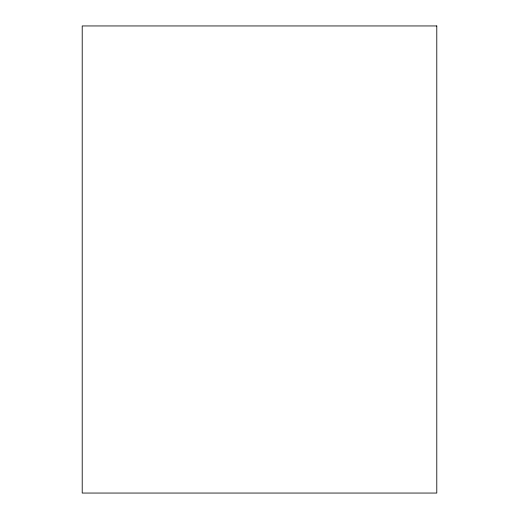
<?xml version="1.0" encoding="UTF-8"?>
<svg xmlns="http://www.w3.org/2000/svg" width="519" height="519" viewBox="0 0 519 519"><rect width="100%" height="100%" fill="white"/><g stroke="black" fill="none" stroke-linecap="round" stroke-linejoin="round"><path stroke-width="0.78" d="M436.79 25.95L82.21 25.95L82.21 493.05L436.79 493.05L436.79 25.95"/></g></svg>
